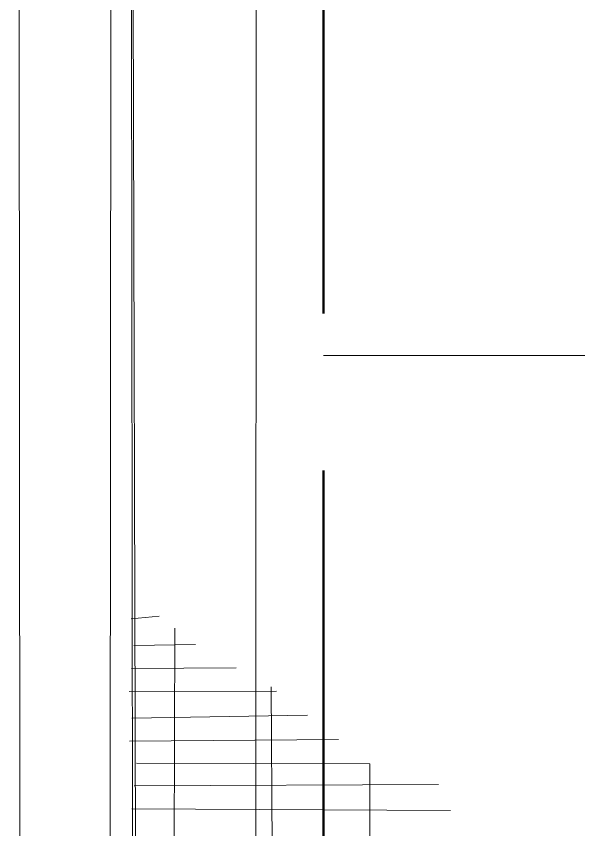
# Paper-space layout '01 Roof Support Layout' of a CAD drawing. Header units: millimetres. Extents: x 5 to 415, y 7 to 290.
# Drawn here: x 104.97 to 110.34, y 114.47 to 122.24 of the extents above; entities that cross this region are included whole.
import ezdxf

# ---------------------------------------------------------------- set-up
doc = ezdxf.new("R2010")
doc.units = ezdxf.units.MM
doc.linetypes.add('B1_LONG_DASH', pattern=[5.5, 4, -1.5])
doc.linetypes.add('B2_DASH_DOT', pattern=[5.25, 2.8, -0.8, 0.25, -1.4])
doc.layers.add('GA_REFERENCE', color=253, linetype='Continuous')
doc.layers.add('UPPER_ROOF', color=7, linetype='Continuous')

# ---------------------------------------------------------------- blocks, each defined once
blk = doc.blocks.new('SHEET_01_ROOF')
at = {"layer": 'GA_REFERENCE', "lineweight": 5}
for p, q in [((104.9671, 184.9669), (105.0076, 97.4139)), ((107.2536, 100.6942), (107.2613, 181.6828)), ((106.0859, 107.1097), (106.0576, 131.3516)), ((106.1264, 107.1568), (106.0576, 131.3516)), ((105.873, 130.9452), (105.8615, 107.5207)), ((106.3324, 116.511), (106.0626, 116.4856)), ((106.4807, 116.3953), (106.4456, 107.1437)), ((106.6783, 116.2411), (106.0894, 116.2287)), ((107.0647, 116.0183), (106.0667, 116.0105)), ((107.4511, 115.7955), (106.0441, 115.7923)), ((107.4017, 115.834), (107.4436, 107.1514)), ((107.7476, 115.5641), (106.0708, 115.5355)), ((108.0441, 115.3328), (106.0482, 115.3173)), ((108.3406, 115.1015), (106.1154, 115.1076)), ((108.3406, 115.1015), (108.3516, 107.1507)), ((108.9967, 114.9041), (106.0927, 114.8894)), ((109.1134, 114.6558), (106.0701, 114.6711))]:
    blk.add_line(p, q, dxfattribs=at)
at = {"layer": 'UPPER_ROOF', "linetype": 'B1_LONG_DASH', "lineweight": 50}
blk.add_line((107.9, 97.4), (107.9, 185), dxfattribs=at)
at = {"layer": 'UPPER_ROOF', "linetype": 'B2_DASH_DOT', "lineweight": 18}
blk.add_line((107.9, 119), (173.9, 119), dxfattribs=at)

psp = doc.layouts.new('01 Roof Support Layout')

# ---------------------------------------------------------------- block references
psp.add_blockref('SHEET_01_ROOF', (0, 0))

doc.saveas('drawing.dxf')
